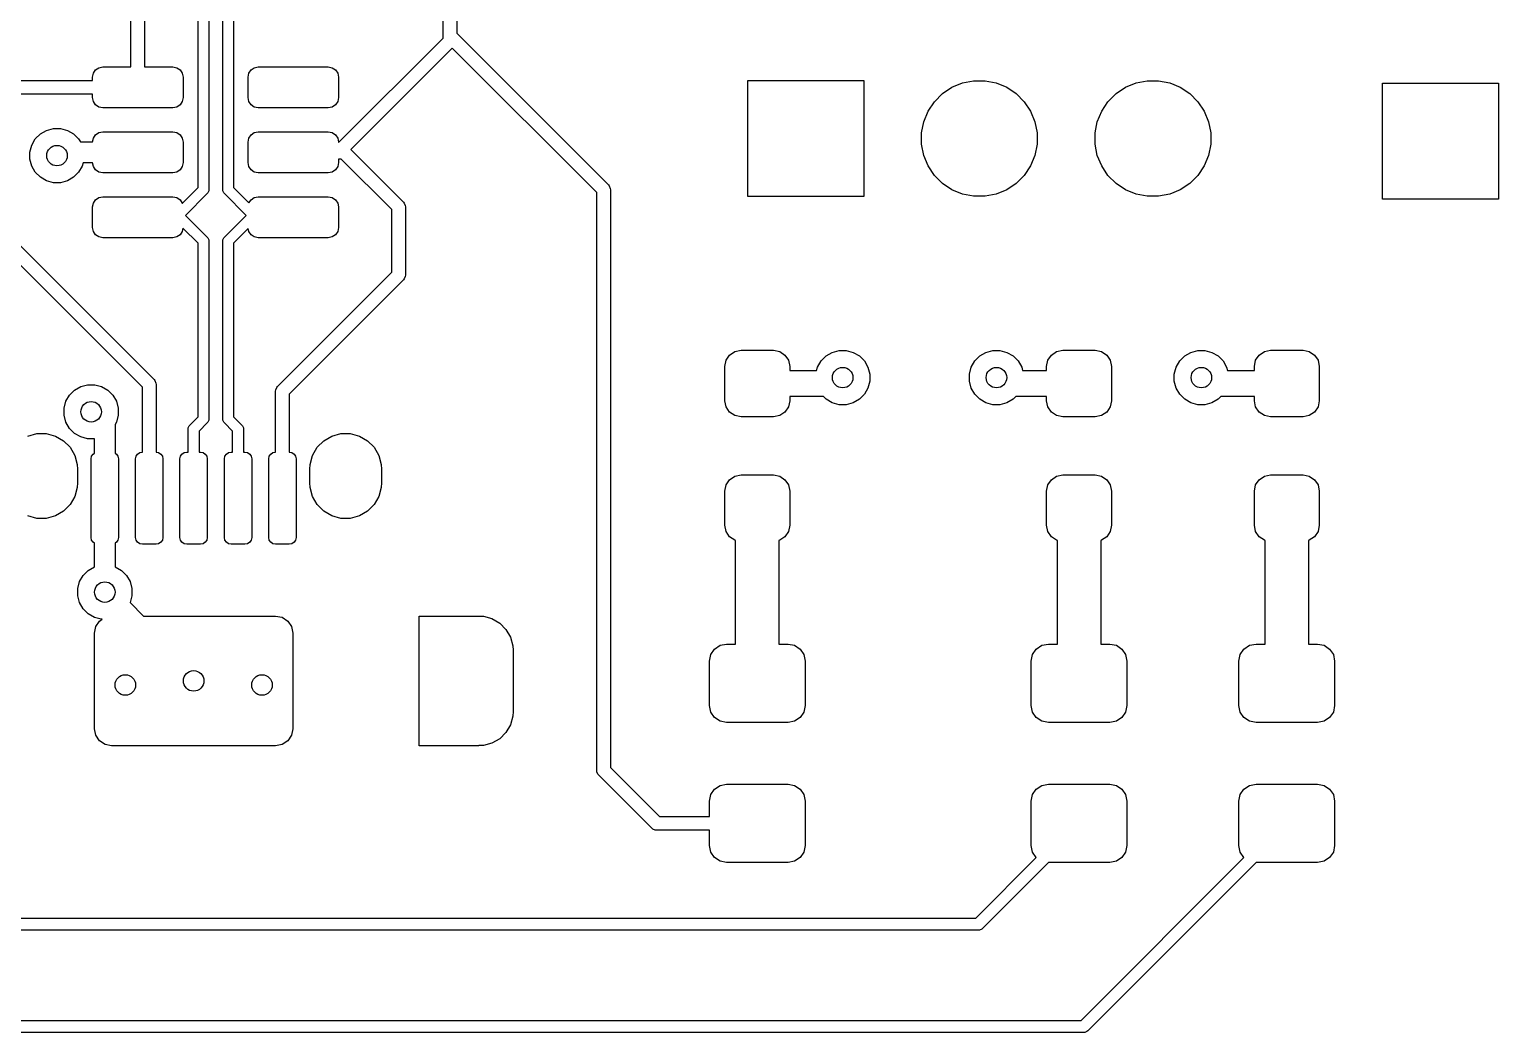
# Model space of a CAD drawing. Extents: x 0.98 to 8.13, y -3.46 to -0.83.
# Drawn here: x 4.305 to 5.152, y -3.419 to -2.841 of the extents above; entities that cross this region are included whole.
import ezdxf

# ---------------------------------------------------------------- set-up
doc = ezdxf.new("R2010")
doc.units = 0
doc.header["$MEASUREMENT"] = 0
doc.layers.add('BLACK', color=7, linetype='CONTINUOUS')

msp = doc.modelspace()

# ---------------------------------------------------------------- linework, layer by layer
at = {"layer": 'BLACK', "linetype": 'CONTINUOUS'}
for p, q in [((4.54331, -2.84571), (4.54331, -2.54921)), ((4.55118, -2.55084), (4.55118, -2.84286)), ((4.36352, -2.86226), (4.36352, -2.60105)), ((4.37139, -2.60268), (4.37139, -2.86226)), ((4.40217, -2.93178), (4.40217, -2.71386)), ((4.4084, -2.71386), (4.4084, -2.93307)), ((4.4164, -2.93307), (4.4164, -2.71386)), ((4.42263, -2.71386), (4.42263, -2.93178)), ((4.55118, -2.84286), (4.63861, -2.93029)), ((4.4831, -2.90591), (4.54331, -2.84571)), ((4.54867, -2.85148), (4.49026, -2.90989)), ((4.63189, -2.9347), (4.54867, -2.85148)), ((4.34137, -2.86817), (4.34182, -2.86591)), ((4.34137, -2.87014), (4.34137, -2.86817)), ((4.34182, -2.86591), (4.3431, -2.86399)), ((4.3431, -2.86399), (4.34502, -2.86271)), ((4.34502, -2.86271), (4.34728, -2.86226)), ((4.34728, -2.86226), (4.36352, -2.86226)), ((4.37139, -2.86226), (4.38763, -2.86226)), ((4.38763, -2.86226), (4.38989, -2.86271)), ((4.38989, -2.86271), (4.39181, -2.86399)), ((4.39181, -2.86399), (4.39309, -2.86591)), ((4.39309, -2.86591), (4.39354, -2.86817)), ((4.39354, -2.86817), (4.39354, -2.87998)), ((4.43094, -2.86817), (4.43139, -2.86591)), ((4.43094, -2.87998), (4.43094, -2.86817)), ((4.43139, -2.86591), (4.43267, -2.86399)), ((4.43267, -2.86399), (4.43458, -2.86271)), ((4.43458, -2.86271), (4.43684, -2.86226)), ((4.43684, -2.86226), (4.4772, -2.86226)), ((4.4772, -2.86226), (4.47946, -2.86271)), ((4.47946, -2.86271), (4.48137, -2.86399)), ((4.48137, -2.86399), (4.48265, -2.86591)), ((4.48265, -2.86591), (4.4831, -2.86817)), ((4.4831, -2.86817), (4.4831, -2.87998)), ((4.29128, -2.87014), (4.34137, -2.87014)), ((4.34137, -2.87801), (4.29291, -2.87801)), ((4.34137, -2.87998), (4.34137, -2.87801)), ((4.7189, -2.93701), (4.7189, -2.87008)), ((4.7189, -2.87008), (4.78583, -2.87008)), ((4.78583, -2.87008), (4.78583, -2.93701)), ((4.82649, -2.88231), (4.83113, -2.87767)), ((4.83113, -2.87767), (4.83659, -2.87403)), ((4.83659, -2.87403), (4.84265, -2.87152)), ((4.84265, -2.87152), (4.84908, -2.87024)), ((4.84908, -2.87024), (4.85564, -2.87024)), ((4.85564, -2.87024), (4.86208, -2.87152)), ((4.86208, -2.87152), (4.86814, -2.87403)), ((4.86814, -2.87403), (4.87359, -2.87767)), ((4.87359, -2.87767), (4.87823, -2.88231)), ((4.92649, -2.88231), (4.93113, -2.87767)), ((4.93113, -2.87767), (4.93659, -2.87403)), ((4.93659, -2.87403), (4.94265, -2.87152)), ((4.94265, -2.87152), (4.94908, -2.87024)), ((4.94908, -2.87024), (4.95564, -2.87024)), ((4.95564, -2.87024), (4.96208, -2.87152)), ((4.96208, -2.87152), (4.96814, -2.87403)), ((4.96814, -2.87403), (4.97359, -2.87767)), ((4.97359, -2.87767), (4.97823, -2.88231)), ((5.08465, -2.93858), (5.08465, -2.87165)), ((5.08465, -2.87165), (5.15157, -2.87165)), ((5.15157, -2.87165), (5.15157, -2.93858)), ((4.34182, -2.88224), (4.34137, -2.87998)), ((4.3431, -2.88416), (4.34182, -2.88224)), ((4.34502, -2.88544), (4.3431, -2.88416)), ((4.34728, -2.88589), (4.34502, -2.88544)), ((4.38763, -2.88589), (4.34728, -2.88589)), ((4.38989, -2.88544), (4.38763, -2.88589)), ((4.39181, -2.88416), (4.38989, -2.88544)), ((4.39309, -2.88224), (4.39181, -2.88416)), ((4.39354, -2.87998), (4.39309, -2.88224)), ((4.43139, -2.88224), (4.43094, -2.87998)), ((4.43267, -2.88416), (4.43139, -2.88224)), ((4.43458, -2.88544), (4.43267, -2.88416)), ((4.43684, -2.88589), (4.43458, -2.88544)), ((4.4772, -2.88589), (4.43684, -2.88589)), ((4.47946, -2.88544), (4.4772, -2.88589)), ((4.48137, -2.88416), (4.47946, -2.88544)), ((4.48265, -2.88224), (4.48137, -2.88416)), ((4.4831, -2.87998), (4.48265, -2.88224)), ((4.82285, -2.88777), (4.82649, -2.88231)), ((4.87823, -2.88231), (4.88188, -2.88777)), ((4.92285, -2.88777), (4.92649, -2.88231)), ((4.97823, -2.88231), (4.98188, -2.88777)), ((4.81906, -2.90026), (4.82034, -2.89383)), ((4.82034, -2.89383), (4.82285, -2.88777)), ((4.88188, -2.88777), (4.88439, -2.89383)), ((4.88439, -2.89383), (4.88567, -2.90026)), ((4.91906, -2.90026), (4.92034, -2.89383)), ((4.92034, -2.89383), (4.92285, -2.88777)), ((4.98188, -2.88777), (4.98439, -2.89383)), ((4.98439, -2.89383), (4.98567, -2.90026)), ((4.30632, -2.90736), (4.30837, -2.9038)), ((4.30837, -2.9038), (4.31128, -2.90089)), ((4.31128, -2.90089), (4.31484, -2.89884)), ((4.31484, -2.89884), (4.31881, -2.89777)), ((4.31881, -2.89777), (4.32292, -2.89777)), ((4.32292, -2.89777), (4.32689, -2.89884)), ((4.32689, -2.89884), (4.33045, -2.90089)), ((4.33045, -2.90089), (4.33336, -2.9038)), ((4.33336, -2.9038), (4.33433, -2.90548)), ((4.34139, -2.90548), (4.34182, -2.90331)), ((4.34182, -2.90331), (4.3431, -2.9014)), ((4.3431, -2.9014), (4.34502, -2.90012)), ((4.34502, -2.90012), (4.34728, -2.89967)), ((4.34728, -2.89967), (4.38763, -2.89967)), ((4.38763, -2.89967), (4.38989, -2.90012)), ((4.38989, -2.90012), (4.39181, -2.9014)), ((4.39181, -2.9014), (4.39309, -2.90331)), ((4.39309, -2.90331), (4.39354, -2.90557)), ((4.43094, -2.90557), (4.43139, -2.90331)), ((4.43139, -2.90331), (4.43267, -2.9014)), ((4.43267, -2.9014), (4.43458, -2.90012)), ((4.43458, -2.90012), (4.43684, -2.89967)), ((4.43684, -2.89967), (4.4772, -2.89967)), ((4.4772, -2.89967), (4.47946, -2.90012)), ((4.47946, -2.90012), (4.48137, -2.9014)), ((4.48137, -2.9014), (4.48265, -2.90331)), ((4.48265, -2.90331), (4.4831, -2.90557)), ((4.81906, -2.90682), (4.81906, -2.90026)), ((4.88567, -2.90026), (4.88567, -2.90682)), ((4.91906, -2.90682), (4.91906, -2.90026)), ((4.98567, -2.90026), (4.98567, -2.90682)), ((4.30525, -2.91133), (4.30632, -2.90736)), ((4.30525, -2.91544), (4.30525, -2.91133)), ((4.33433, -2.90548), (4.34139, -2.90548)), ((4.39354, -2.90557), (4.39354, -2.91738)), ((4.43094, -2.91738), (4.43094, -2.90557)), ((4.4831, -2.90557), (4.4831, -2.90591)), ((4.49026, -2.90989), (4.5205, -2.94013)), ((4.82034, -2.91326), (4.81906, -2.90682)), ((4.88567, -2.90682), (4.88439, -2.91326)), ((4.92034, -2.91326), (4.91906, -2.90682)), ((4.98567, -2.90682), (4.98439, -2.91326)), ((4.30632, -2.91941), (4.30525, -2.91544)), ((4.30837, -2.92297), (4.30632, -2.91941)), ((4.33542, -2.91941), (4.33336, -2.92297)), ((4.33593, -2.91748), (4.33542, -2.91941)), ((4.34139, -2.91748), (4.33593, -2.91748)), ((4.34182, -2.91964), (4.34139, -2.91748)), ((4.3431, -2.92156), (4.34182, -2.91964)), ((4.39309, -2.91964), (4.39181, -2.92156)), ((4.39354, -2.91738), (4.39309, -2.91964)), ((4.43139, -2.91964), (4.43094, -2.91738)), ((4.43267, -2.92156), (4.43139, -2.91964)), ((4.48265, -2.91964), (4.48137, -2.92156)), ((4.4831, -2.91738), (4.48265, -2.91964)), ((4.48465, -2.91541), (4.4831, -2.91541)), ((4.4831, -2.91541), (4.4831, -2.91738)), ((4.51378, -2.94454), (4.48465, -2.91541)), ((4.82285, -2.91932), (4.82034, -2.91326)), ((4.82649, -2.92477), (4.82285, -2.91932)), ((4.88188, -2.91932), (4.87823, -2.92477)), ((4.88439, -2.91326), (4.88188, -2.91932)), ((4.92285, -2.91932), (4.92034, -2.91326)), ((4.92649, -2.92477), (4.92285, -2.91932)), ((4.98188, -2.91932), (4.97823, -2.92477)), ((4.98439, -2.91326), (4.98188, -2.91932)), ((4.31128, -2.92588), (4.30837, -2.92297)), ((4.31484, -2.92794), (4.31128, -2.92588)), ((4.31881, -2.929), (4.31484, -2.92794)), ((4.32292, -2.929), (4.31881, -2.929)), ((4.32689, -2.92794), (4.32292, -2.929)), ((4.33045, -2.92588), (4.32689, -2.92794)), ((4.33336, -2.92297), (4.33045, -2.92588)), ((4.34502, -2.92284), (4.3431, -2.92156)), ((4.34728, -2.92329), (4.34502, -2.92284)), ((4.38763, -2.92329), (4.34728, -2.92329)), ((4.38989, -2.92284), (4.38763, -2.92329)), ((4.39181, -2.92156), (4.38989, -2.92284)), ((4.43458, -2.92284), (4.43267, -2.92156)), ((4.43684, -2.92329), (4.43458, -2.92284)), ((4.4772, -2.92329), (4.43684, -2.92329)), ((4.47946, -2.92284), (4.4772, -2.92329)), ((4.48137, -2.92156), (4.47946, -2.92284)), ((4.83113, -2.92941), (4.82649, -2.92477)), ((4.87823, -2.92477), (4.87359, -2.92941)), ((4.93113, -2.92941), (4.92649, -2.92477)), ((4.97823, -2.92477), (4.97359, -2.92941)), ((4.3431, -2.9388), (4.34502, -2.93752)), ((4.34502, -2.93752), (4.34728, -2.93707)), ((4.34728, -2.93707), (4.38763, -2.93707)), ((4.38763, -2.93707), (4.38989, -2.93752)), ((4.38989, -2.93752), (4.39181, -2.9388)), ((4.39311, -2.94084), (4.40217, -2.93178)), ((4.40749, -2.93527), (4.39493, -2.94783)), ((4.40788, -2.9348), (4.40749, -2.93527)), ((4.40834, -2.93368), (4.40788, -2.9348)), ((4.4084, -2.93307), (4.40834, -2.93368)), ((4.41646, -2.93368), (4.4164, -2.93307)), ((4.41693, -2.9348), (4.41646, -2.93368)), ((4.41731, -2.93527), (4.41693, -2.9348)), ((4.42988, -2.94783), (4.41731, -2.93527)), ((4.42263, -2.93178), (4.43146, -2.94061)), ((4.43267, -2.9388), (4.43458, -2.93752)), ((4.43458, -2.93752), (4.43684, -2.93707)), ((4.43684, -2.93707), (4.4772, -2.93707)), ((4.4772, -2.93707), (4.47946, -2.93752)), ((4.47946, -2.93752), (4.48137, -2.9388)), ((4.63189, -3.26772), (4.63189, -2.9347)), ((4.63861, -2.93029), (4.6391, -2.93088)), ((4.6391, -2.93088), (4.63969, -2.9323)), ((4.63969, -2.9323), (4.63976, -2.93307)), ((4.63976, -2.93307), (4.63976, -3.26609)), ((4.78583, -2.93701), (4.7189, -2.93701)), ((4.83659, -2.93306), (4.83113, -2.92941)), ((4.84265, -2.93557), (4.83659, -2.93306)), ((4.84908, -2.93685), (4.84265, -2.93557)), ((4.85564, -2.93685), (4.84908, -2.93685)), ((4.86208, -2.93557), (4.85564, -2.93685)), ((4.86814, -2.93306), (4.86208, -2.93557)), ((4.87359, -2.92941), (4.86814, -2.93306)), ((4.93659, -2.93306), (4.93113, -2.92941)), ((4.94265, -2.93557), (4.93659, -2.93306)), ((4.94908, -2.93685), (4.94265, -2.93557)), ((4.95564, -2.93685), (4.94908, -2.93685)), ((4.96208, -2.93557), (4.95564, -2.93685)), ((4.96814, -2.93306), (4.96208, -2.93557)), ((4.97359, -2.92941), (4.96814, -2.93306)), ((4.34137, -2.94297), (4.34182, -2.94071)), ((4.34137, -2.95478), (4.34137, -2.94297)), ((4.34182, -2.94071), (4.3431, -2.9388)), ((4.39181, -2.9388), (4.39309, -2.94071)), ((4.39309, -2.94071), (4.39311, -2.94084)), ((4.43146, -2.94061), (4.43267, -2.9388)), ((4.48137, -2.9388), (4.48265, -2.94071)), ((4.48265, -2.94071), (4.4831, -2.94297)), ((4.4831, -2.94297), (4.4831, -2.95478)), ((4.51378, -2.98065), (4.51378, -2.94454)), ((4.5205, -2.94013), (4.52099, -2.94073)), ((4.52099, -2.94073), (4.52158, -2.94215)), ((4.52158, -2.94215), (4.52165, -2.94291)), ((4.52165, -2.94291), (4.52165, -2.98228)), ((5.15157, -2.93858), (5.08465, -2.93858)), ((4.28543, -2.95113), (4.3768, -3.04249)), ((4.39493, -2.94783), (4.40749, -2.9604)), ((4.41731, -2.9604), (4.42988, -2.94783)), ((4.37008, -3.04691), (4.27871, -2.95554)), ((4.34182, -2.95704), (4.34137, -2.95478)), ((4.3431, -2.95896), (4.34182, -2.95704)), ((4.34502, -2.96024), (4.3431, -2.95896)), ((4.34728, -2.96069), (4.34502, -2.96024)), ((4.38763, -2.96069), (4.34728, -2.96069)), ((4.38989, -2.96024), (4.38763, -2.96069)), ((4.39181, -2.95896), (4.38989, -2.96024)), ((4.39309, -2.95704), (4.39181, -2.95896)), ((4.39346, -2.95518), (4.39309, -2.95704)), ((4.40217, -2.96389), (4.39346, -2.95518)), ((4.40749, -2.9604), (4.40788, -2.96087)), ((4.40788, -2.96087), (4.40834, -2.96199)), ((4.40834, -2.96199), (4.4084, -2.9626)), ((4.4084, -2.9626), (4.4084, -3.06528)), ((4.4164, -2.9626), (4.41646, -2.96199)), ((4.4164, -3.06528), (4.4164, -2.9626)), ((4.41646, -2.96199), (4.41693, -2.96087)), ((4.41693, -2.96087), (4.41731, -2.9604)), ((4.43107, -2.95545), (4.42263, -2.96389)), ((4.43139, -2.95704), (4.43107, -2.95545)), ((4.43267, -2.95896), (4.43139, -2.95704)), ((4.43458, -2.96024), (4.43267, -2.95896)), ((4.43684, -2.96069), (4.43458, -2.96024)), ((4.4772, -2.96069), (4.43684, -2.96069)), ((4.47946, -2.96024), (4.4772, -2.96069)), ((4.48137, -2.95896), (4.47946, -2.96024)), ((4.48265, -2.95704), (4.48137, -2.95896)), ((4.4831, -2.95478), (4.48265, -2.95704)), ((4.40217, -3.06399), (4.40217, -2.96389)), ((4.42263, -2.96389), (4.42263, -3.06399)), ((4.448, -3.04643), (4.51378, -2.98065)), ((4.5205, -2.98507), (4.45472, -3.05084)), ((4.52099, -2.98447), (4.5205, -2.98507)), ((4.52158, -2.98305), (4.52099, -2.98447)), ((4.52165, -2.98228), (4.52158, -2.98305)), ((4.70642, -3.03136), (4.70845, -3.02833)), ((4.70845, -3.02833), (4.71148, -3.0263)), ((4.71148, -3.0263), (4.71506, -3.02559)), ((4.71506, -3.02559), (4.73376, -3.02559)), ((4.73376, -3.02559), (4.73734, -3.0263)), ((4.73734, -3.0263), (4.74037, -3.02833)), ((4.74037, -3.02833), (4.7424, -3.03136)), ((4.76113, -3.03175), (4.76404, -3.02884)), ((4.76404, -3.02884), (4.7676, -3.02679)), ((4.7676, -3.02679), (4.77157, -3.02573)), ((4.77157, -3.02573), (4.77568, -3.02573)), ((4.77568, -3.02573), (4.77965, -3.02679)), ((4.77965, -3.02679), (4.78321, -3.02884)), ((4.78321, -3.02884), (4.78612, -3.03175)), ((4.84971, -3.03175), (4.85262, -3.02884)), ((4.85262, -3.02884), (4.85618, -3.02679)), ((4.85618, -3.02679), (4.86015, -3.02573)), ((4.86015, -3.02573), (4.86426, -3.02573)), ((4.86426, -3.02573), (4.86823, -3.02679)), ((4.86823, -3.02679), (4.87179, -3.02884)), ((4.87179, -3.02884), (4.8747, -3.03175)), ((4.89185, -3.03136), (4.89388, -3.02833)), ((4.89388, -3.02833), (4.89691, -3.0263)), ((4.89691, -3.0263), (4.90049, -3.02559)), ((4.90049, -3.02559), (4.91919, -3.02559)), ((4.91919, -3.02559), (4.92277, -3.0263)), ((4.92277, -3.0263), (4.9258, -3.02833)), ((4.9258, -3.02833), (4.92783, -3.03136)), ((4.96782, -3.03175), (4.97073, -3.02884)), ((4.97073, -3.02884), (4.97429, -3.02679)), ((4.97429, -3.02679), (4.97826, -3.02573)), ((4.97826, -3.02573), (4.98237, -3.02573)), ((4.98237, -3.02573), (4.98634, -3.02679)), ((4.98634, -3.02679), (4.9899, -3.02884)), ((4.9899, -3.02884), (4.99281, -3.03175)), ((5.01154, -3.03136), (5.01357, -3.02833)), ((5.01357, -3.02833), (5.0166, -3.0263)), ((5.0166, -3.0263), (5.02018, -3.02559)), ((5.02018, -3.02559), (5.03888, -3.02559)), ((5.03888, -3.02559), (5.04246, -3.0263)), ((5.04246, -3.0263), (5.04549, -3.02833)), ((5.04549, -3.02833), (5.04752, -3.03136)), ((4.70571, -3.03494), (4.70642, -3.03136)), ((4.70571, -3.05463), (4.70571, -3.03494)), ((4.7424, -3.03136), (4.74311, -3.03494)), ((4.74311, -3.03494), (4.74311, -3.03728)), ((4.74311, -3.03728), (4.75854, -3.03728)), ((4.75854, -3.03728), (4.75907, -3.03531)), ((4.75907, -3.03531), (4.76113, -3.03175)), ((4.78612, -3.03175), (4.78817, -3.03531)), ((4.78817, -3.03531), (4.78924, -3.03928)), ((4.78924, -3.03928), (4.78924, -3.04339)), ((4.84659, -3.03928), (4.84766, -3.03531)), ((4.84659, -3.04339), (4.84659, -3.03928)), ((4.84766, -3.03531), (4.84971, -3.03175)), ((4.8747, -3.03175), (4.87675, -3.03531)), ((4.87675, -3.03531), (4.87728, -3.03728)), ((4.87728, -3.03728), (4.89114, -3.03728)), ((4.89114, -3.03494), (4.89185, -3.03136)), ((4.89114, -3.03728), (4.89114, -3.03494)), ((4.92783, -3.03136), (4.92854, -3.03494)), ((4.92854, -3.03494), (4.92854, -3.05463)), ((4.9647, -3.03928), (4.96577, -3.03531)), ((4.9647, -3.04339), (4.9647, -3.03928)), ((4.96577, -3.03531), (4.96782, -3.03175)), ((4.99281, -3.03175), (4.99486, -3.03531)), ((4.99486, -3.03531), (4.99539, -3.03728)), ((4.99539, -3.03728), (5.01083, -3.03728)), ((5.01083, -3.03494), (5.01154, -3.03136)), ((5.01083, -3.03728), (5.01083, -3.03494)), ((5.04752, -3.03136), (5.04823, -3.03494)), ((5.04823, -3.03494), (5.04823, -3.05463)), ((4.33096, -3.04853), (4.33452, -3.04647)), ((4.33452, -3.04647), (4.3385, -3.04541)), ((4.3385, -3.04541), (4.34261, -3.04541)), ((4.34261, -3.04541), (4.34658, -3.04647)), ((4.34658, -3.04647), (4.35014, -3.04853)), ((4.37008, -3.08425), (4.37008, -3.04691)), ((4.3768, -3.04249), (4.37729, -3.04309)), ((4.37729, -3.04309), (4.37788, -3.04451)), ((4.37788, -3.04451), (4.37795, -3.04528)), ((4.37795, -3.04528), (4.37795, -3.08425)), ((4.44693, -3.04844), (4.44751, -3.04703)), ((4.44751, -3.04703), (4.448, -3.04643)), ((4.78817, -3.04737), (4.78612, -3.05093)), ((4.78924, -3.04339), (4.78817, -3.04737)), ((4.84766, -3.04737), (4.84659, -3.04339)), ((4.84971, -3.05093), (4.84766, -3.04737)), ((4.96577, -3.04737), (4.9647, -3.04339)), ((4.96782, -3.05093), (4.96577, -3.04737)), ((4.32494, -3.05897), (4.326, -3.055)), ((4.326, -3.055), (4.32806, -3.05144)), ((4.32806, -3.05144), (4.33096, -3.04853)), ((4.35014, -3.04853), (4.35304, -3.05144)), ((4.35304, -3.05144), (4.3551, -3.055)), ((4.3551, -3.055), (4.35616, -3.05897)), ((4.44685, -3.04921), (4.44693, -3.04844)), ((4.44685, -3.08425), (4.44685, -3.04921)), ((4.45472, -3.05084), (4.45472, -3.08425)), ((4.70642, -3.0582), (4.70571, -3.05463)), ((4.74311, -3.05463), (4.7424, -3.0582)), ((4.76249, -3.05228), (4.74311, -3.05228)), ((4.74311, -3.05228), (4.74311, -3.05463)), ((4.76404, -3.05383), (4.76249, -3.05228)), ((4.7676, -3.05589), (4.76404, -3.05383)), ((4.77157, -3.05695), (4.7676, -3.05589)), ((4.77965, -3.05589), (4.77568, -3.05695)), ((4.78321, -3.05383), (4.77965, -3.05589)), ((4.78612, -3.05093), (4.78321, -3.05383)), ((4.85262, -3.05383), (4.84971, -3.05093)), ((4.85618, -3.05589), (4.85262, -3.05383)), ((4.86015, -3.05695), (4.85618, -3.05589)), ((4.86823, -3.05589), (4.86426, -3.05695)), ((4.87179, -3.05383), (4.86823, -3.05589)), ((4.87334, -3.05228), (4.87179, -3.05383)), ((4.89114, -3.05228), (4.87334, -3.05228)), ((4.89114, -3.05463), (4.89114, -3.05228)), ((4.89185, -3.0582), (4.89114, -3.05463)), ((4.92854, -3.05463), (4.92783, -3.0582)), ((4.97073, -3.05383), (4.96782, -3.05093)), ((4.97429, -3.05589), (4.97073, -3.05383)), ((4.97826, -3.05695), (4.97429, -3.05589)), ((4.98634, -3.05589), (4.98237, -3.05695)), ((4.9899, -3.05383), (4.98634, -3.05589)), ((4.99145, -3.05228), (4.9899, -3.05383)), ((5.01083, -3.05228), (4.99145, -3.05228)), ((5.01083, -3.05463), (5.01083, -3.05228)), ((5.01154, -3.0582), (5.01083, -3.05463)), ((5.04823, -3.05463), (5.04752, -3.0582)), ((4.32494, -3.06308), (4.32494, -3.05897)), ((4.326, -3.06705), (4.32494, -3.06308)), ((4.35616, -3.06308), (4.3551, -3.06705)), ((4.35616, -3.05897), (4.35616, -3.06308)), ((4.3974, -3.06876), (4.40217, -3.06399)), ((4.42263, -3.06399), (4.4274, -3.06876)), ((4.70845, -3.06124), (4.70642, -3.0582)), ((4.71148, -3.06326), (4.70845, -3.06124)), ((4.71506, -3.06398), (4.71148, -3.06326)), ((4.73376, -3.06398), (4.71506, -3.06398)), ((4.73734, -3.06326), (4.73376, -3.06398)), ((4.74037, -3.06124), (4.73734, -3.06326)), ((4.7424, -3.0582), (4.74037, -3.06124)), ((4.77568, -3.05695), (4.77157, -3.05695)), ((4.86426, -3.05695), (4.86015, -3.05695)), ((4.89388, -3.06124), (4.89185, -3.0582)), ((4.89691, -3.06326), (4.89388, -3.06124)), ((4.90049, -3.06398), (4.89691, -3.06326)), ((4.91919, -3.06398), (4.90049, -3.06398)), ((4.92277, -3.06326), (4.91919, -3.06398)), ((4.9258, -3.06124), (4.92277, -3.06326)), ((4.92783, -3.0582), (4.9258, -3.06124)), ((4.98237, -3.05695), (4.97826, -3.05695)), ((5.01357, -3.06124), (5.01154, -3.0582)), ((5.0166, -3.06326), (5.01357, -3.06124)), ((5.02018, -3.06398), (5.0166, -3.06326)), ((5.03888, -3.06398), (5.02018, -3.06398)), ((5.04246, -3.06326), (5.03888, -3.06398)), ((5.04549, -3.06124), (5.04246, -3.06326)), ((5.04752, -3.0582), (5.04549, -3.06124)), ((4.32806, -3.07061), (4.326, -3.06705)), ((4.33096, -3.07352), (4.32806, -3.07061)), ((4.3551, -3.06705), (4.35437, -3.06832)), ((4.35437, -3.06832), (4.35443, -3.0689)), ((4.35443, -3.0689), (4.35443, -3.08492)), ((4.39649, -3.07096), (4.39655, -3.07036)), ((4.39649, -3.08425), (4.39649, -3.07096)), ((4.39655, -3.07036), (4.39702, -3.06923)), ((4.39702, -3.06923), (4.3974, -3.06876)), ((4.39702, -3.06923), (4.39702, -3.06923)), ((4.40749, -3.06749), (4.40272, -3.07225)), ((4.40272, -3.07225), (4.40272, -3.08425)), ((4.40788, -3.06701), (4.40749, -3.06749)), ((4.40834, -3.06589), (4.40788, -3.06701)), ((4.4084, -3.06528), (4.40834, -3.06589)), ((4.41646, -3.06589), (4.4164, -3.06528)), ((4.41693, -3.06701), (4.41646, -3.06589)), ((4.41731, -3.06749), (4.41693, -3.06701)), ((4.42208, -3.07225), (4.41731, -3.06749)), ((4.42208, -3.08425), (4.42208, -3.07225)), ((4.4274, -3.06876), (4.42779, -3.06923)), ((4.42779, -3.06923), (4.42779, -3.06923)), ((4.42779, -3.06923), (4.42825, -3.07036)), ((4.42825, -3.07036), (4.42831, -3.07096)), ((4.42831, -3.07096), (4.42831, -3.08425)), ((4.3041, -3.075), (4.30931, -3.0736)), ((4.30931, -3.0736), (4.31471, -3.0736)), ((4.31471, -3.0736), (4.31992, -3.075)), ((4.31992, -3.075), (4.32459, -3.0777)), ((4.32459, -3.0777), (4.32841, -3.08151)), ((4.32841, -3.08151), (4.3311, -3.08618)), ((4.33452, -3.07557), (4.33096, -3.07352)), ((4.3385, -3.07664), (4.33452, -3.07557)), ((4.34243, -3.07664), (4.3385, -3.07664)), ((4.34243, -3.08492), (4.34243, -3.07664)), ((4.46811, -3.08618), (4.47081, -3.08151)), ((4.47081, -3.08151), (4.47462, -3.0777)), ((4.47462, -3.0777), (4.47929, -3.075)), ((4.47929, -3.075), (4.48451, -3.0736)), ((4.48451, -3.0736), (4.4899, -3.0736)), ((4.4899, -3.0736), (4.49511, -3.075)), ((4.49511, -3.075), (4.49979, -3.0777)), ((4.49979, -3.0777), (4.5036, -3.08151)), ((4.5036, -3.08151), (4.5063, -3.08618)), ((4.3311, -3.08618), (4.3325, -3.0914)), ((4.34055, -3.08819), (4.34085, -3.08668)), ((4.34055, -3.13346), (4.34055, -3.08819)), ((4.34085, -3.08668), (4.3417, -3.08541)), ((4.3417, -3.08541), (4.34243, -3.08492)), ((4.35443, -3.08492), (4.35515, -3.08541)), ((4.35515, -3.08541), (4.356, -3.08668)), ((4.356, -3.08668), (4.3563, -3.08819)), ((4.3563, -3.08819), (4.3563, -3.13346)), ((4.36614, -3.08819), (4.36644, -3.08668)), ((4.36614, -3.13346), (4.36614, -3.08819)), ((4.36644, -3.08668), (4.36729, -3.08541)), ((4.36729, -3.08541), (4.36857, -3.08455)), ((4.36857, -3.08455), (4.37008, -3.08425)), ((4.37795, -3.08425), (4.37946, -3.08455)), ((4.37946, -3.08455), (4.38074, -3.08541)), ((4.38074, -3.08541), (4.38159, -3.08668)), ((4.38159, -3.08668), (4.38189, -3.08819)), ((4.38189, -3.08819), (4.38189, -3.13346)), ((4.39173, -3.08819), (4.39203, -3.08668)), ((4.39173, -3.13346), (4.39173, -3.08819)), ((4.39203, -3.08668), (4.39289, -3.08541)), ((4.39289, -3.08541), (4.39416, -3.08455)), ((4.39416, -3.08455), (4.39567, -3.08425)), ((4.39567, -3.08425), (4.39649, -3.08425)), ((4.40272, -3.08425), (4.40354, -3.08425)), ((4.40354, -3.08425), (4.40505, -3.08455)), ((4.40505, -3.08455), (4.40633, -3.08541)), ((4.40633, -3.08541), (4.40718, -3.08668)), ((4.40718, -3.08668), (4.40748, -3.08819)), ((4.40748, -3.08819), (4.40748, -3.13346)), ((4.41732, -3.08819), (4.41762, -3.08668)), ((4.41732, -3.13346), (4.41732, -3.08819)), ((4.41762, -3.08668), (4.41848, -3.08541)), ((4.41848, -3.08541), (4.41975, -3.08455)), ((4.41975, -3.08455), (4.42126, -3.08425)), ((4.42126, -3.08425), (4.42208, -3.08425)), ((4.42831, -3.08425), (4.42913, -3.08425)), ((4.42913, -3.08425), (4.43064, -3.08455)), ((4.43064, -3.08455), (4.43192, -3.08541)), ((4.43192, -3.08541), (4.43277, -3.08668)), ((4.43277, -3.08668), (4.43307, -3.08819)), ((4.43307, -3.08819), (4.43307, -3.13346)), ((4.44291, -3.08819), (4.44321, -3.08668)), ((4.44291, -3.13346), (4.44291, -3.08819)), ((4.44321, -3.08668), (4.44407, -3.08541)), ((4.44407, -3.08541), (4.44534, -3.08455)), ((4.44534, -3.08455), (4.44685, -3.08425)), ((4.45472, -3.08425), (4.45623, -3.08455)), ((4.45623, -3.08455), (4.45751, -3.08541)), ((4.45751, -3.08541), (4.45836, -3.08668)), ((4.45836, -3.08668), (4.45866, -3.08819)), ((4.45866, -3.08819), (4.45866, -3.13346)), ((4.46671, -3.0914), (4.46811, -3.08618)), ((4.5063, -3.08618), (4.5077, -3.0914)), ((4.3325, -3.0914), (4.33268, -3.09409)), ((4.33268, -3.09409), (4.33268, -3.10197)), ((4.46654, -3.09409), (4.46671, -3.0914)), ((4.46654, -3.10197), (4.46654, -3.09409)), ((4.5077, -3.0914), (4.50787, -3.09409)), ((4.50787, -3.09409), (4.50787, -3.10197)), ((4.70845, -3.10018), (4.71148, -3.09815)), ((4.71148, -3.09815), (4.71506, -3.09744)), ((4.71506, -3.09744), (4.73376, -3.09744)), ((4.73376, -3.09744), (4.73734, -3.09815)), ((4.73734, -3.09815), (4.74037, -3.10018)), ((4.89388, -3.10018), (4.89691, -3.09815)), ((4.89691, -3.09815), (4.90049, -3.09744)), ((4.90049, -3.09744), (4.91919, -3.09744)), ((4.91919, -3.09744), (4.92277, -3.09815)), ((4.92277, -3.09815), (4.9258, -3.10018)), ((5.01357, -3.10018), (5.0166, -3.09815)), ((5.0166, -3.09815), (5.02018, -3.09744)), ((5.02018, -3.09744), (5.03888, -3.09744)), ((5.03888, -3.09744), (5.04246, -3.09815)), ((5.04246, -3.09815), (5.04549, -3.10018)), ((4.3325, -3.10467), (4.3311, -3.10988)), ((4.33268, -3.10197), (4.3325, -3.10467)), ((4.46671, -3.10467), (4.46654, -3.10197)), ((4.46811, -3.10988), (4.46671, -3.10467)), ((4.5077, -3.10467), (4.5063, -3.10988)), ((4.50787, -3.10197), (4.5077, -3.10467)), ((4.70571, -3.10679), (4.70642, -3.10321)), ((4.70571, -3.12648), (4.70571, -3.10679)), ((4.70642, -3.10321), (4.70845, -3.10018)), ((4.74037, -3.10018), (4.7424, -3.10321)), ((4.7424, -3.10321), (4.74311, -3.10679)), ((4.74311, -3.10679), (4.74311, -3.12648)), ((4.89114, -3.10679), (4.89185, -3.10321)), ((4.89114, -3.12648), (4.89114, -3.10679)), ((4.89185, -3.10321), (4.89388, -3.10018)), ((4.9258, -3.10018), (4.92783, -3.10321)), ((4.92783, -3.10321), (4.92854, -3.10679)), ((4.92854, -3.10679), (4.92854, -3.12648)), ((5.01083, -3.10679), (5.01154, -3.10321)), ((5.01083, -3.12648), (5.01083, -3.10679)), ((5.01154, -3.10321), (5.01357, -3.10018)), ((5.04549, -3.10018), (5.04752, -3.10321)), ((5.04752, -3.10321), (5.04823, -3.10679)), ((5.04823, -3.10679), (5.04823, -3.12648)), ((4.32841, -3.11455), (4.32459, -3.11837)), ((4.3311, -3.10988), (4.32841, -3.11455)), ((4.47081, -3.11455), (4.46811, -3.10988)), ((4.47462, -3.11837), (4.47081, -3.11455)), ((4.5036, -3.11455), (4.49979, -3.11837)), ((4.5063, -3.10988), (4.5036, -3.11455)), ((4.30931, -3.12246), (4.3041, -3.12106)), ((4.31471, -3.12246), (4.30931, -3.12246)), ((4.31992, -3.12106), (4.31471, -3.12246)), ((4.32459, -3.11837), (4.31992, -3.12106)), ((4.47929, -3.12106), (4.47462, -3.11837)), ((4.48451, -3.12246), (4.47929, -3.12106)), ((4.4899, -3.12246), (4.48451, -3.12246)), ((4.49511, -3.12106), (4.4899, -3.12246)), ((4.49979, -3.11837), (4.49511, -3.12106)), ((4.70642, -3.13005), (4.70571, -3.12648)), ((4.70845, -3.13309), (4.70642, -3.13005)), ((4.7424, -3.13005), (4.74037, -3.13309)), ((4.74311, -3.12648), (4.7424, -3.13005)), ((4.89185, -3.13005), (4.89114, -3.12648)), ((4.89388, -3.13309), (4.89185, -3.13005)), ((4.92783, -3.13005), (4.9258, -3.13309)), ((4.92854, -3.12648), (4.92783, -3.13005)), ((5.01154, -3.13005), (5.01083, -3.12648)), ((5.01357, -3.13309), (5.01154, -3.13005)), ((5.04752, -3.13005), (5.04549, -3.13309)), ((5.04823, -3.12648), (5.04752, -3.13005)), ((4.34085, -3.13497), (4.34055, -3.13346)), ((4.3417, -3.13625), (4.34085, -3.13497)), ((4.34243, -3.13673), (4.3417, -3.13625)), ((4.34243, -3.1504), (4.34243, -3.13673)), ((4.35515, -3.13625), (4.35443, -3.13673)), ((4.35443, -3.13673), (4.35443, -3.1504)), ((4.356, -3.13497), (4.35515, -3.13625)), ((4.3563, -3.13346), (4.356, -3.13497)), ((4.36644, -3.13497), (4.36614, -3.13346)), ((4.36729, -3.13625), (4.36644, -3.13497)), ((4.36857, -3.1371), (4.36729, -3.13625)), ((4.37008, -3.1374), (4.36857, -3.1371)), ((4.37795, -3.1374), (4.37008, -3.1374)), ((4.37946, -3.1371), (4.37795, -3.1374)), ((4.38074, -3.13625), (4.37946, -3.1371)), ((4.38159, -3.13497), (4.38074, -3.13625)), ((4.38189, -3.13346), (4.38159, -3.13497)), ((4.39203, -3.13497), (4.39173, -3.13346)), ((4.39289, -3.13625), (4.39203, -3.13497)), ((4.39416, -3.1371), (4.39289, -3.13625)), ((4.39567, -3.1374), (4.39416, -3.1371)), ((4.40354, -3.1374), (4.39567, -3.1374)), ((4.40505, -3.1371), (4.40354, -3.1374)), ((4.40633, -3.13625), (4.40505, -3.1371)), ((4.40718, -3.13497), (4.40633, -3.13625)), ((4.40748, -3.13346), (4.40718, -3.13497)), ((4.41762, -3.13497), (4.41732, -3.13346)), ((4.41848, -3.13625), (4.41762, -3.13497)), ((4.41975, -3.1371), (4.41848, -3.13625)), ((4.42126, -3.1374), (4.41975, -3.1371)), ((4.42913, -3.1374), (4.42126, -3.1374)), ((4.43064, -3.1371), (4.42913, -3.1374)), ((4.43192, -3.13625), (4.43064, -3.1371)), ((4.43277, -3.13497), (4.43192, -3.13625)), ((4.43307, -3.13346), (4.43277, -3.13497)), ((4.44321, -3.13497), (4.44291, -3.13346)), ((4.44407, -3.13625), (4.44321, -3.13497)), ((4.44534, -3.1371), (4.44407, -3.13625)), ((4.44685, -3.1374), (4.44534, -3.1371)), ((4.45472, -3.1374), (4.44685, -3.1374)), ((4.45623, -3.1371), (4.45472, -3.1374)), ((4.45751, -3.13625), (4.45623, -3.1371)), ((4.45836, -3.13497), (4.45751, -3.13625)), ((4.45866, -3.13346), (4.45836, -3.13497)), ((4.71148, -3.13511), (4.70845, -3.13309)), ((4.71191, -3.1352), (4.71148, -3.13511)), ((4.71191, -3.19488), (4.71191, -3.1352)), ((4.73734, -3.13511), (4.73691, -3.1352)), ((4.73691, -3.1352), (4.73691, -3.19488)), ((4.74037, -3.13309), (4.73734, -3.13511)), ((4.89691, -3.13511), (4.89388, -3.13309)), ((4.89734, -3.1352), (4.89691, -3.13511)), ((4.89734, -3.19488), (4.89734, -3.1352)), ((4.92277, -3.13511), (4.92234, -3.1352)), ((4.92234, -3.1352), (4.92234, -3.19488)), ((4.9258, -3.13309), (4.92277, -3.13511)), ((5.0166, -3.13511), (5.01357, -3.13309)), ((5.01703, -3.1352), (5.0166, -3.13511)), ((5.01703, -3.19488), (5.01703, -3.1352)), ((5.04246, -3.13511), (5.04203, -3.1352)), ((5.04203, -3.1352), (5.04203, -3.19488)), ((5.04549, -3.13309), (5.04246, -3.13511)), ((4.33388, -3.15893), (4.33593, -3.15537)), ((4.33593, -3.15537), (4.33884, -3.15247)), ((4.33884, -3.15247), (4.3424, -3.15041)), ((4.3424, -3.15041), (4.34243, -3.1504)), ((4.35443, -3.1504), (4.35445, -3.15041)), ((4.35445, -3.15041), (4.35801, -3.15247)), ((4.35801, -3.15247), (4.36092, -3.15537)), ((4.36092, -3.15537), (4.36297, -3.15893)), ((4.33281, -3.16291), (4.33388, -3.15893)), ((4.33281, -3.16702), (4.33281, -3.16291)), ((4.36297, -3.15893), (4.36404, -3.16291)), ((4.36404, -3.16291), (4.36404, -3.16702)), ((4.33388, -3.17099), (4.33281, -3.16702)), ((4.33593, -3.17455), (4.33388, -3.17099)), ((4.33884, -3.17745), (4.33593, -3.17455)), ((4.36297, -3.17099), (4.36296, -3.17101)), ((4.36296, -3.17101), (4.37069, -3.17874)), ((4.36404, -3.16702), (4.36297, -3.17099)), ((4.3424, -3.17951), (4.33884, -3.17745)), ((4.34637, -3.18057), (4.3424, -3.17951)), ((4.34327, -3.18482), (4.3454, -3.18162)), ((4.3454, -3.18162), (4.34697, -3.18057)), ((4.34697, -3.18057), (4.34637, -3.18057)), ((4.37069, -3.17874), (4.44685, -3.17874)), ((4.44685, -3.17874), (4.45062, -3.17949)), ((4.45062, -3.17949), (4.45381, -3.18162)), ((4.45381, -3.18162), (4.45594, -3.18482)), ((4.52953, -3.25354), (4.52953, -3.17874)), ((4.52953, -3.17874), (4.56398, -3.17874)), ((4.56398, -3.17874), (4.56398, -3.17891)), ((4.56398, -3.17891), (4.56655, -3.17891)), ((4.56655, -3.17891), (4.57151, -3.18024)), ((4.57151, -3.18024), (4.57596, -3.18281)), ((4.57596, -3.18281), (4.57959, -3.18644)), ((4.34252, -3.18858), (4.34327, -3.18482)), ((4.34252, -3.2437), (4.34252, -3.18858)), ((4.45594, -3.18482), (4.45669, -3.18858)), ((4.45669, -3.18858), (4.45669, -3.2437)), ((4.57959, -3.18644), (4.58216, -3.19089)), ((4.58216, -3.19089), (4.58349, -3.19586)), ((4.58349, -3.19586), (4.58366, -3.19843)), ((4.58366, -3.19843), (4.58366, -3.23386)), ((4.6976, -3.20096), (4.69973, -3.19776)), ((4.69973, -3.19776), (4.70293, -3.19563)), ((4.70293, -3.19563), (4.70669, -3.19488)), ((4.70669, -3.19488), (4.71191, -3.19488)), ((4.73691, -3.19488), (4.74213, -3.19488)), ((4.74213, -3.19488), (4.74589, -3.19563)), ((4.74589, -3.19563), (4.74909, -3.19776)), ((4.74909, -3.19776), (4.75122, -3.20096)), ((4.88303, -3.20096), (4.88517, -3.19776)), ((4.88517, -3.19776), (4.88836, -3.19563)), ((4.88836, -3.19563), (4.89213, -3.19488)), ((4.89213, -3.19488), (4.89734, -3.19488)), ((4.92234, -3.19488), (4.92756, -3.19488)), ((4.92756, -3.19488), (4.93133, -3.19563)), ((4.93133, -3.19563), (4.93452, -3.19776)), ((4.93452, -3.19776), (4.93665, -3.20096)), ((5.00272, -3.20096), (5.00485, -3.19776)), ((5.00485, -3.19776), (5.00804, -3.19563)), ((5.00804, -3.19563), (5.01181, -3.19488)), ((5.01181, -3.19488), (5.01703, -3.19488)), ((5.04203, -3.19488), (5.04724, -3.19488)), ((5.04724, -3.19488), (5.05101, -3.19563)), ((5.05101, -3.19563), (5.0542, -3.19776)), ((5.0542, -3.19776), (5.05634, -3.20096)), ((4.69685, -3.20472), (4.6976, -3.20096)), ((4.69685, -3.23031), (4.69685, -3.20472)), ((4.75122, -3.20096), (4.75197, -3.20472)), ((4.75197, -3.20472), (4.75197, -3.23031)), ((4.88228, -3.20472), (4.88303, -3.20096)), ((4.88228, -3.23031), (4.88228, -3.20472)), ((4.93665, -3.20096), (4.9374, -3.20472)), ((4.9374, -3.20472), (4.9374, -3.23031)), ((5.00197, -3.20472), (5.00272, -3.20096)), ((5.00197, -3.23031), (5.00197, -3.20472)), ((5.05634, -3.20096), (5.05709, -3.20472)), ((5.05709, -3.20472), (5.05709, -3.23031)), ((4.58366, -3.23386), (4.58349, -3.23643)), ((4.6976, -3.23408), (4.69685, -3.23031)), ((4.75197, -3.23031), (4.75122, -3.23408)), ((4.88303, -3.23408), (4.88228, -3.23031)), ((4.9374, -3.23031), (4.93665, -3.23408)), ((5.00272, -3.23408), (5.00197, -3.23031)), ((5.05709, -3.23031), (5.05634, -3.23408)), ((4.58216, -3.24139), (4.57959, -3.24584)), ((4.58349, -3.23643), (4.58216, -3.24139)), ((4.69973, -3.23727), (4.6976, -3.23408)), ((4.70293, -3.23941), (4.69973, -3.23727)), ((4.70669, -3.24016), (4.70293, -3.23941)), ((4.74213, -3.24016), (4.70669, -3.24016)), ((4.74589, -3.23941), (4.74213, -3.24016)), ((4.74909, -3.23727), (4.74589, -3.23941)), ((4.75122, -3.23408), (4.74909, -3.23727)), ((4.88517, -3.23727), (4.88303, -3.23408)), ((4.88836, -3.23941), (4.88517, -3.23727)), ((4.89213, -3.24016), (4.88836, -3.23941)), ((4.92756, -3.24016), (4.89213, -3.24016)), ((4.93133, -3.23941), (4.92756, -3.24016)), ((4.93452, -3.23727), (4.93133, -3.23941)), ((4.93665, -3.23408), (4.93452, -3.23727)), ((5.00485, -3.23727), (5.00272, -3.23408)), ((5.00804, -3.23941), (5.00485, -3.23727)), ((5.01181, -3.24016), (5.00804, -3.23941)), ((5.04724, -3.24016), (5.01181, -3.24016)), ((5.05101, -3.23941), (5.04724, -3.24016)), ((5.0542, -3.23727), (5.05101, -3.23941)), ((5.05634, -3.23408), (5.0542, -3.23727)), ((4.34327, -3.24747), (4.34252, -3.2437)), ((4.3454, -3.25066), (4.34327, -3.24747)), ((4.3486, -3.25279), (4.3454, -3.25066)), ((4.45381, -3.25066), (4.45062, -3.25279)), ((4.45594, -3.24747), (4.45381, -3.25066)), ((4.45669, -3.2437), (4.45594, -3.24747)), ((4.57596, -3.24948), (4.57151, -3.25204)), ((4.57959, -3.24584), (4.57596, -3.24948)), ((4.35236, -3.25354), (4.3486, -3.25279)), ((4.44685, -3.25354), (4.35236, -3.25354)), ((4.45062, -3.25279), (4.44685, -3.25354)), ((4.56398, -3.25354), (4.52953, -3.25354)), ((4.56655, -3.25337), (4.56398, -3.25337)), ((4.56398, -3.25337), (4.56398, -3.25354)), ((4.57151, -3.25204), (4.56655, -3.25337)), ((4.63197, -3.26848), (4.63189, -3.26772)), ((4.63976, -3.26609), (4.66797, -3.29429)), ((4.63255, -3.2699), (4.63197, -3.26848)), ((4.63304, -3.2705), (4.63255, -3.2699)), ((4.66355, -3.30101), (4.63304, -3.2705)), ((4.69973, -3.27847), (4.70293, -3.27634)), ((4.70293, -3.27634), (4.70669, -3.27559)), ((4.70669, -3.27559), (4.74213, -3.27559)), ((4.74213, -3.27559), (4.74589, -3.27634)), ((4.74589, -3.27634), (4.74909, -3.27847)), ((4.88517, -3.27847), (4.88836, -3.27634)), ((4.88836, -3.27634), (4.89213, -3.27559)), ((4.89213, -3.27559), (4.92756, -3.27559)), ((4.92756, -3.27559), (4.93133, -3.27634)), ((4.93133, -3.27634), (4.93452, -3.27847)), ((5.00485, -3.27847), (5.00804, -3.27634)), ((5.00804, -3.27634), (5.01181, -3.27559)), ((5.01181, -3.27559), (5.04724, -3.27559)), ((5.04724, -3.27559), (5.05101, -3.27634)), ((5.05101, -3.27634), (5.0542, -3.27847)), ((4.69685, -3.28543), (4.6976, -3.28167)), ((4.6976, -3.28167), (4.69973, -3.27847)), ((4.74909, -3.27847), (4.75122, -3.28167)), ((4.75122, -3.28167), (4.75197, -3.28543)), ((4.88228, -3.28543), (4.88303, -3.28167)), ((4.88303, -3.28167), (4.88517, -3.27847)), ((4.93452, -3.27847), (4.93665, -3.28167)), ((4.93665, -3.28167), (4.9374, -3.28543)), ((5.00197, -3.28543), (5.00272, -3.28167)), ((5.00272, -3.28167), (5.00485, -3.27847)), ((5.0542, -3.27847), (5.05634, -3.28167)), ((5.05634, -3.28167), (5.05709, -3.28543)), ((4.69685, -3.29429), (4.69685, -3.28543)), ((4.75197, -3.28543), (4.75197, -3.31102)), ((4.88228, -3.31102), (4.88228, -3.28543)), ((4.9374, -3.28543), (4.9374, -3.31102)), ((5.00197, -3.31102), (5.00197, -3.28543)), ((5.05709, -3.28543), (5.05709, -3.31102)), ((4.66415, -3.3015), (4.66355, -3.30101)), ((4.66557, -3.30209), (4.66415, -3.3015)), ((4.66797, -3.29429), (4.69685, -3.29429)), ((4.66634, -3.30217), (4.66557, -3.30209)), ((4.69685, -3.30217), (4.66634, -3.30217)), ((4.69685, -3.31102), (4.69685, -3.30217)), ((4.6976, -3.31479), (4.69685, -3.31102)), ((4.69973, -3.31798), (4.6976, -3.31479)), ((4.70293, -3.32012), (4.69973, -3.31798)), ((4.74909, -3.31798), (4.74589, -3.32012)), ((4.75122, -3.31479), (4.74909, -3.31798)), ((4.75197, -3.31102), (4.75122, -3.31479)), ((4.85032, -3.3528), (4.88515, -3.31797)), ((4.88303, -3.31479), (4.88228, -3.31102)), ((4.88515, -3.31797), (4.88303, -3.31479)), ((4.91095, -3.41185), (5.00484, -3.31797)), ((4.93452, -3.31798), (4.93133, -3.32012)), ((4.93665, -3.31479), (4.93452, -3.31798)), ((4.9374, -3.31102), (4.93665, -3.31479)), ((5.00272, -3.31479), (5.00197, -3.31102)), ((5.00484, -3.31797), (5.00272, -3.31479)), ((5.0542, -3.31798), (5.05101, -3.32012)), ((5.05634, -3.31479), (5.0542, -3.31798)), ((5.05709, -3.31102), (5.05634, -3.31479)), ((4.70669, -3.32087), (4.70293, -3.32012)), ((4.74213, -3.32087), (4.70669, -3.32087)), ((4.74589, -3.32012), (4.74213, -3.32087)), ((4.89215, -3.32087), (4.85425, -3.35877)), ((4.92756, -3.32087), (4.89215, -3.32087)), ((5.01184, -3.32087), (4.91488, -3.41783)), ((4.93133, -3.32012), (4.92756, -3.32087)), ((5.04724, -3.32087), (5.01184, -3.32087)), ((5.05101, -3.32012), (5.04724, -3.32087)), ((4.85177, -3.3598), (4.22244, -3.3598)), ((4.22389, -3.3528), (4.85032, -3.3528)), ((4.85245, -3.35973), (4.85177, -3.3598)), ((4.85372, -3.35921), (4.85245, -3.35973)), ((4.85425, -3.35877), (4.85372, -3.35921)), ((4.9124, -3.41885), (4.15354, -3.41885)), ((4.15499, -3.41185), (4.91095, -3.41185)), ((4.91308, -3.41879), (4.9124, -3.41885)), ((4.91435, -3.41826), (4.91308, -3.41879)), ((4.91488, -3.41783), (4.91435, -3.41826))]:
    msp.add_line(p, q, dxfattribs=at)
at = {"layer": 'BLACK'}
for centre in [(4.32087, -2.91339), (4.77362, -3.04134), (4.8622, -3.04134), (4.98031, -3.04134), (4.34055, -3.06102), (4.34843, -3.16496), (4.36024, -3.2185), (4.39961, -3.21614), (4.43898, -3.2185)]:
    msp.add_circle(centre, 0.00591, dxfattribs=at)

doc.saveas('drawing.dxf')
